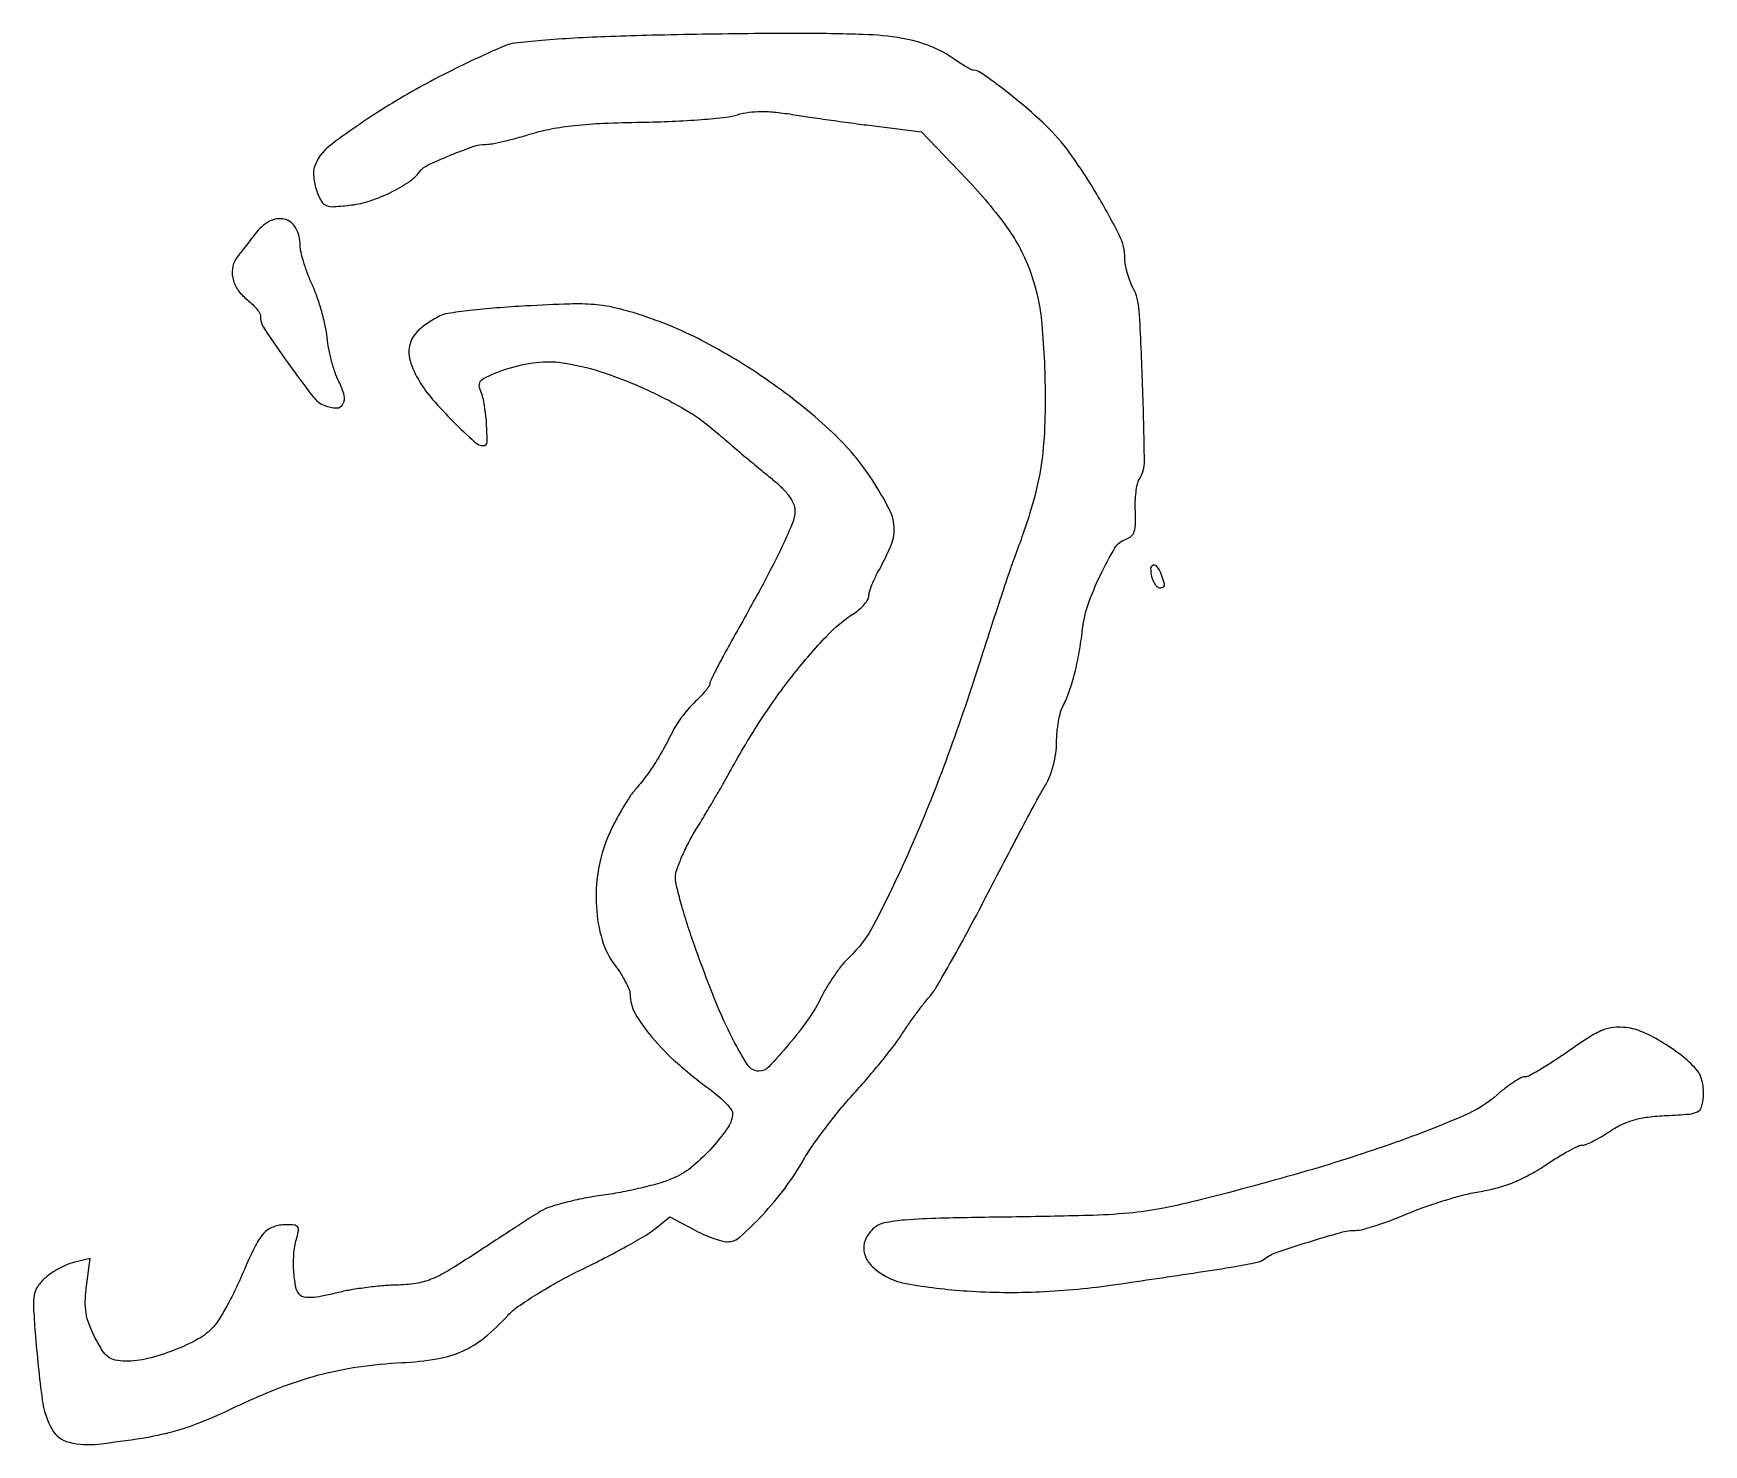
# Model space of a CAD drawing. Extents: x 1 to 295, y 0 to 248.
import ezdxf

# ---------------------------------------------------------------- set-up
doc = ezdxf.new("R2010")
doc.units = 0

msp = doc.modelspace()

# ---------------------------------------------------------------- linework, layer by layer
for points in [[(102.5, 247.93626, 0.005646), (96.189464, 247.642542, 0.007523), (90.465625, 247.224833, 0.005508), (85.699366, 246.75186, 0.073457), (84, 246.306017, 0.019064), (72.284241, 240.771151, 0.022267), (61.632731, 234.615823, 0.019882), (53.203768, 228.746169, 0.154458), (50.466916, 224.882082, 0.07786), (50.340372, 224.068809, 0.03007), (50.410345, 222.926275, 0.028882), (50.636867, 221.674605, 0.031644), (51.001526, 220.495988, 0.043979), (51.77701, 218.895608, 0.172349), (52.610479, 218.207255, 0.105493), (53.933601, 218.022448, 0.011614), (56.999326, 218.313514, 0.050669), (60.299316, 219.048471, 0.033684), (63.891351, 220.515484, 0.034002), (67.073193, 222.350209, 0.08353), (69.027732, 224.19938, -0.122355), (70.394889, 225.306929, -0.011592), (74.369035, 227.054069, -0.013694), (78.40691, 228.590672, -0.08165), (80.619728, 228.978038, 0.045223), (81.796371, 229.09698, 0.009241), (83.844116, 229.532605, 0.009663), (86.213016, 230.130971, 0.008939), (88.619728, 230.835087, -0.029787), (92.121595, 231.702975, -0.019562), (96.234021, 232.300408, -0.015296), (101.346072, 232.682263, -0.0071), (108, 232.880417, 0.006974), (113.418686, 233.040421, 0.008245), (118.535981, 233.347601, 0.007332), (122.837534, 233.7406, 0.050614), (124.909722, 234.175595, -0.043805), (126.860174, 234.612787, -0.032827), (129.057491, 234.760932, -0.026724), (131.670695, 234.625586, -0.013872), (134.909722, 234.192485, 0.003517), (137.996053, 233.714555, 0.001801), (141.873609, 233.156261, 0.001789), (145.871892, 232.60986, 0.002693), (149.362139, 232.164721), (157.224278, 231.205001), (165.210646, 222.852501, -0.034655), (172.359173, 214.256341, -0.071295), (176.407895, 206.518836, -0.062929), (178.403161, 197.339697, -0.02209), (179, 183.837339, -0.018497), (178.727324, 176.469056, -0.030482), (177.889166, 170.294726, -0.028279), (176.254023, 163.954806, -0.013476), (173.476719, 156, 0.009707), (172.695786, 153.816262, 0.001096), (171.032901, 148.829023, 0.001328), (169.08287, 142.8847, 0.001079), (167.02335, 136.503058, -0.01193), (161.107826, 119.448516, -0.015425), (154.831725, 104.118367, -0.014936), (148.89141, 91.798911, -0.08456), (144.508118, 86.007627, 0.03563), (143.365079, 84.769233, 0.016082), (142.041022, 82.998248, 0.015828), (140.757287, 81.031023, 0.020836), (139.720964, 79.155735, -0.037325), (137.319518, 75.12947, -0.021727), (133.887147, 70.668932, -0.014987), (130.374998, 66.738695, -0.205717), (128.65556, 66, -0.252929), (126.73484, 67.038015, -0.026417), (124.069149, 71.618618, -0.023673), (120.966823, 78.439075, -0.009616), (117.368472, 87.989734, -0.007805), (116.078731, 91.811422, -0.009369), (114.989489, 95.446531, -0.00825), (114.182542, 98.530832, -0.05992), (114, 100.048563, -0.082589), (114.227002, 101.413479, -0.018814), (115.071272, 103.608205, -0.018973), (116.250892, 106.095797, -0.017449), (117.646884, 108.558828, 0.003049), (119.220042, 111.157083, 0.002242), (120.933003, 114.055021, 0.002265), (122.528883, 116.811312, 0.005048), (123.712515, 118.926349, -0.019677), (129.009934, 127.774682, -0.021908), (134.812102, 135.85724, -0.023557), (140.517366, 142.447723, -0.057594), (145.438297, 146.551527, 0.03401), (146.418642, 147.293752, 0.038375), (147.2475, 148.134869, 0.041791), (147.826063, 148.949045, 0.13437), (148, 149.584594, -0.077342), (148.113183, 150.311921, -0.017053), (148.539016, 151.504884, -0.017346), (149.132534, 152.864322, -0.015919), (149.834948, 154.219584, 0.032562), (151.954047, 158.664156, 0.114673), (152.428682, 161.774058, 0.101879), (151.507818, 164.977002, 0.022798), (148.625905, 169.911447, 0.061521), (141.615277, 178.28428, 0.033285), (131.186296, 186.791965, 0.032623), (119.258515, 194.146347, 0.044288), (107.606182, 199.056104, 0.019931), (103.273108, 200.257204, 0.038904), (99.731975, 200.802463, 0.026968), (95.394987, 200.893927, 0.005367), (87.646393, 200.556089, 0.006633), (82.493209, 200.207338, 0.008814), (77.819239, 199.745608, 0.006596), (73.938697, 199.241091, 0.083535), (72.540211, 198.794409, 0.054961), (68.986609, 196.43736, 0.14464), (67.307839, 193.919413, 0.151266), (67.306371, 190.970137, 0.062025), (68.969522, 187.282095, 0.042391), (71.277325, 184.131946, 0.017089), (74.919523, 180.231547, 0.010558), (78.704965, 176.602365, 0.187971), (80.250634, 176, 0.412518), (80.860171, 176.606017, 0.017981), (80.760442, 179.910952, 0.026136), (80.343792, 183.413966, 0.055453), (79.586129, 186.034639, -0.386395), (80.213009, 187.777822, -0.046232), (84.332363, 189.49878, -0.044529), (89.511207, 190.626109, -0.067954), (94.103547, 190.578515, -0.042453), (100.85762, 188.990549, -0.026473), (108.447282, 186.05808, -0.026573), (115.608753, 182.377179, -0.046418), (121.031906, 178.5, 0.001988), (123.543275, 176.343719, 0.001507), (126.314843, 173.997476, 0.001523), (128.929578, 171.811056, 0.003549), (130.904331, 170.193535, -0.024046), (132.659142, 168.631752, -0.041003), (133.942905, 167.14869, -0.050922), (134.74103, 165.7858, -0.107414), (135, 164.594238, -0.100578), (134.521399, 162.239059, -0.012835), (132.371779, 157.509968, -0.011334), (128.999718, 150.952484, -0.003948), (123.856557, 141.660467, 0.004291), (122.378783, 138.986279, 0.006346), (121.132864, 136.613802, 0.003144), (120.117201, 134.587255, 0.11508), (120, 134.084781, -0.155122), (119.86934, 133.673764, -0.016672), (119.258041, 132.867839, -0.019236), (118.441546, 131.938275, -0.014353), (117.474183, 130.975746, 0.023287), (116.412714, 129.881165, 0.016052), (115.311323, 128.550416, 0.016218), (114.332573, 127.19908, 0.031566), (113.658148, 126.051432, -0.008714), (111.876115, 122.674869, -0.016478), (110.304382, 120.028835, -0.01886), (108.719331, 117.744769, -0.01692), (106.910695, 115.5, 0.033336), (105.757163, 113.968042, 0.014159), (104.412288, 111.77667, 0.013936), (103.103965, 109.348763, 0.01775), (102.041525, 107.0376, 0.05973), (100.38421, 101.187779, 0.053962), (100.076431, 94.903535, 0.056901), (101.092554, 89.073656, 0.091595), (103.364945, 84.588179, -0.020492), (104.373595, 83.146943, -0.022611), (105.225953, 81.67346, -0.022747), (105.834281, 80.359994, -0.097367), (106, 79.517062, 0.131069), (106.89654, 76.155701, 0.044993), (109.811743, 71.995585, 0.037099), (114.315376, 67.400249, 0.022567), (120.25, 62.638481, -0.020921), (121.685886, 61.494116, -0.026956), (122.898438, 60.321568, -0.02669), (123.778491, 59.265858, -0.161773), (124, 58.599147, -0.150475), (123.241352, 56.135387, -0.033514), (120.493103, 52.62645, -0.035486), (117.0743, 49.321745, -0.067135), (113.83986, 47.278476, -0.03444), (111.611614, 46.438491, -0.012593), (108.359784, 45.550899, -0.012416), (104.744434, 44.755923, -0.014533), (101.278552, 44.187531, 0.014587), (97.92726, 43.637562, 0.015147), (94.655955, 42.898755, 0.015002), (91.871397, 42.09077, 0.061391), (90.278552, 41.350518, 0.003537), (88.700585, 40.350752, 0.000661), (85.823261, 38.493699, 0.000708), (82.46626, 36.314011, 0.000647), (79.013402, 34.058757, -0.008449), (74.003193, 30.896723, -0.040856), (70.995976, 29.390201, -0.059128), (68.327971, 28.667185, -0.031259), (64.906123, 28.37899, 0.017231), (62.380024, 28.23742, 0.010642), (59.423283, 27.905697, 0.010669), (56.512201, 27.452781, 0.018804), (54.134005, 26.937707, -0.014827), (51.777733, 26.407728, -0.035551), (50.001254, 26.192587, -0.049171), (48.717021, 26.25533, -0.160948), (47.967455, 26.632545, -0.15223), (47.203939, 28.087533, -0.031715), (46.861222, 30.985694, -0.033893), (46.903787, 34.147347, -0.0569), (47.417565, 36.75, 0.035962), (47.716404, 37.988934, 0.221424), (47.545285, 38.604784, 0.191766), (46.940958, 38.923274, 0.02653), (45.495959, 39, 0.089371), (43.227336, 38.591235, 0.125581), (41.544527, 37.424104, 0.066689), (39.956901, 35.008102, 0.011461), (37.688693, 30, -0.013277), (36.466874, 27.328129, -0.01257), (35.083636, 24.675, -0.01263), (33.741847, 22.390113, -0.042372), (32.704813, 21, -0.086022), (30.083953, 18.908465, -0.032732), (25.832146, 16.925049, -0.032902), (21.196884, 15.464433, -0.060326), (17.270324, 14.995054, -0.04915), (15.459647, 15.176274, -0.116512), (14.23597, 15.737405, -0.088659), (13.196501, 16.89424, -0.020856), (11.913885, 19.168799, -0.026885), (10.881342, 21.493502, -0.050425), (10.346311, 23.47703, -0.049244), (10.212287, 25.558717, -0.024447), (10.431805, 28.19745), (11.076487, 33.057301), (8.288243, 32.397412, 0.041959), (7.049954, 31.992187, 0.023818), (5.627472, 31.308979, 0.023644), (4.250297, 30.478462, 0.035727), (3.145704, 29.618761, 0.056864), (1.842285, 28.145775, 0.108055), (1.235271, 26.691927, 0.057632), (1.096126, 24.557826, 0.007501), (1.392942, 20, 0.012238), (2.632258, 8.184635, 0.097089), (4.365995, 2.997322, 0.207453), (7.370648, 0.734115, 0.088425), (12.5, 0.425606, 0.009844), (20.228337, 1.483222, 0.026689), (25.637287, 2.630765, 0.030189), (30.505502, 4.259083, 0.015942), (36.337384, 6.828712, -0.018124), (44.207613, 10.255554, -0.02825), (51.230737, 12.566847, -0.029711), (58.201086, 13.994648, -0.02322), (65.89267, 14.736933, 0.028485), (72.029347, 15.394402, 0.063936), (76.508457, 16.737772, 0.067274), (80.362971, 19.119199, 0.034517), (84.5, 23.02594, -0.053878), (86.292114, 24.59183, -0.013328), (89.552835, 26.746031, -0.01346), (93.445879, 29.028364, -0.01301), (97.5, 31.125183, 0.006408), (101.529588, 33.142342, 0.007109), (105.368081, 35.195426, 0.006642), (108.591396, 37.035205, 0.036259), (110.242402, 38.175468), (112.984805, 40.379157), (117.086903, 38.189578, 0.017148), (118.795679, 37.351453, 0.017777), (120.537701, 36.643189, 0.017781), (122.083964, 36.139249, 0.069987), (123.073906, 36, 0.183952), (125.378396, 36.877525, 0.023111), (129.26478, 40.675448, 0.02696), (133.253844, 45.442412, 0.031207), (136.5, 50.391821, -0.022792), (138.060794, 52.861136, -0.009957), (140.341967, 55.995356, -0.009829), (142.900543, 59.233285, -0.012942), (145.366272, 62.077326, 0.007934), (147.801159, 64.829609, 0.006894), (150.266229, 67.788339, 0.00695), (152.423348, 70.52827, 0.020196), (153.809233, 72.5, -0.008722), (154.956422, 74.214429, -0.006574), (156.274391, 76.059375, -0.006651), (157.559438, 77.761213, -0.015233), (158.582932, 79, 0.047441), (159.828935, 80.722745, 0.004141), (162.528807, 85.404681, 0.005409), (165.648605, 91.061809, 0.004179), (168.930535, 97.292532, -0.001378), (172.194709, 103.574616, -0.001722), (175.261377, 109.388202, -0.001389), (177.865647, 114.251641, -0.013286), (179.036826, 116.292532, 0.044411), (179.817021, 117.87209, 0.028815), (180.443488, 119.811729, 0.028248), (180.857257, 121.870776, 0.035255), (180.996262, 123.815741, -0.023413), (181.082672, 125.626561, -0.02069), (181.338591, 127.498449, -0.021208), (181.710975, 129.166378, -0.057395), (182.156389, 130.292216, 0.040705), (183.221833, 132.743379, 0.019795), (184.195695, 136.017832, 0.018612), (184.992782, 139.716227, 0.018074), (185.5218, 143.5, -0.057897), (186.499624, 147.905098, -0.028176), (188.695725, 153.241065, -0.023363), (191.270836, 158.028569, -0.18281), (193.220681, 159.570041, 0.105561), (194.126616, 160.085951, 0.129216), (194.663631, 160.89538, 0.076503), (194.895965, 162.201388, 0.018768), (194.864919, 164.389816, -0.020704), (194.847129, 166.114301, -0.022004), (194.973898, 167.79941, -0.022265), (195.210346, 169.231688, -0.087426), (195.543276, 170.05913, 0.143678), (196.448296, 173.309653, 0.004936), (196.131902, 186.64086, 0.006033), (195.532828, 199.750128, 0.106183), (194.408314, 203.824294, -0.030698), (193.873209, 205.024145, -0.022135), (193.420584, 206.41859, -0.022476), (193.107657, 207.788006, -0.044314), (193.006161, 208.898566, 0.115844), (192.038413, 212.972416, 0.018449), (188.074329, 220.215173, 0.021542), (183.330288, 227.444266, 0.047258), (178.980072, 232.421527, 0.0136), (175.222861, 235.789886, 0.013615), (171.289477, 238.947666, 0.008621), (167.702655, 241.573787, 0.154907), (166.359961, 242, -0.122886), (166.022601, 242.084185, -0.009237), (165.190941, 242.546726, -0.012323), (164.211263, 243.148294, -0.009048), (163.15437, 243.861194, 0.057445), (158.768257, 246.238887, 0.054099), (153.867022, 247.615932, 0.033364), (146.998189, 248.298874, 0.007936), (135.5, 248.488897, 0.002695), (127.830304, 248.452564, 0.001654), (118.79375, 248.33114, 0.001658), (109.852214, 248.151733, 0.00296)], [(40.083463, 213.25, -0.002163), (39.219986, 212.10857, -0.002045), (38.330443, 210.953023, -0.00203), (37.534565, 209.936401, -0.007153), (37.010883, 209.292206, 0.119187), (36.151005, 207.555007, 0.105163), (36.125067, 205.530506, 0.095779), (36.947602, 203.516427, 0.081576), (38.5, 201.82134, -0.022379), (39.457137, 200.996543, -0.027828), (40.265625, 200.144437, -0.028122), (40.847743, 199.374337, -0.148844), (41, 198.874203, 0.147458), (41.699701, 196.553243, 0.008838), (45.888819, 190.472986, 0.009194), (50.281392, 184.565251, 0.137429), (52.323531, 183.045054, 0.084047), (54.364524, 182.633301, 0.274712), (55.52251, 183.273191, 0.201136), (55.731095, 184.834675, 0.051338), (54.796412, 187.267812, -0.034525), (54.136492, 188.827232, -0.017364), (53.51149, 190.87242, -0.017155), (53.009363, 193.04085, -0.024328), (52.724081, 195, 0.028833), (52.404948, 197.061283, 0.01554), (51.787956, 199.557321, 0.01543), (50.999012, 202.069747, 0.02338), (50.145481, 204.195136, -0.016858), (49.324232, 206.165464, -0.016447), (48.630235, 208.202817, -0.016587), (48.139811, 210.02983, -0.057332), (48, 211.245136, 0.123547), (47.249668, 214.235422, 0.210809), (45.255934, 215.7942, 0.191519), (42.595627, 215.44526, 0.105035)], [(197.710251, 153, 0.038887), (197.975456, 152.234516, 0.050447), (198.339118, 151.5875, 0.059916), (198.740524, 151.141258, 0.181596), (199.116631, 151, 0.092479), (199.708231, 151.110365, 0.278948), (199.94895, 151.4219, 0.108904), (199.884706, 152.042483, 0.011575), (199.393011, 153.418213, 0.062823), (198.712793, 154.687713, 0.30852), (197.989637, 154.955723, 0.341547), (197.539518, 154.386353, 0.06672)], [(271.072268, 69.547312, -0.008758), (268.516344, 67.805479, -0.012023), (266.154488, 66.335773, -0.008818), (264.149548, 65.201222, -0.124974), (263.357064, 65, 0.124149), (262.653764, 64.822638, 0.019406), (261.410935, 64.089632, 0.020575), (259.985673, 63.087475, 0.016642), (258.539883, 61.900874, -0.079631), (252.538791, 58.125051, -0.015349), (240.540514, 53.443951, -0.014638), (225.03262, 48.44185, -0.008985), (206.5, 43.416925, -0.01358), (199.495601, 41.853204, -0.02523), (193.734372, 41.029335, -0.016595), (186.523712, 40.607741, -0.003004), (173.108889, 40.350073, 0.002174), (160.532928, 40.12941, 0.014872), (154.344762, 39.809598, 0.028512), (150.713502, 39.303852, 0.13587), (148.858889, 38.372297, 0.087335), (147.52537, 36.657636, 0.127268), (147.084315, 34.804043, 0.126324), (147.5967, 32.959053, 0.085329), (148.997924, 31.269749, 0.133615), (154.516259, 28.655354, 0.02776), (165.263569, 27.345516, 0.027746), (178.121258, 27.213147, 0.02497), (191.380671, 28.478097, 0.000654), (205.913924, 30.620326, 0.00556), (212.425389, 31.662962, 0.008243), (216.226247, 32.379688, 0.112409), (217.5, 32.958846, -0.079745), (219.597562, 34.081623, -0.007171), (225.278443, 35.951443, -0.00776), (230.986095, 37.642956, -0.068254), (233.589462, 38, 0.067056), (234.843477, 38.168938, 0.011151), (237.180853, 38.866758, 0.012059), (239.908433, 39.821001, 0.010418), (242.72454, 40.950664, -0.015842), (245.812138, 42.150524, -0.01105), (249.363615, 43.315106, -0.01116), (252.822373, 44.281469, -0.022618), (255.588599, 44.856343, 0.027226), (258.553482, 45.501045, 0.028777), (261.375031, 46.455181, 0.028176), (264.120965, 47.74779, 0.024015), (266.859839, 49.405679, -0.010101), (268.997409, 50.782254, -0.013332), (271.002133, 51.944168, -0.010744), (272.705881, 52.824943, -0.114405), (273.460942, 53, 0.10023), (274.159814, 53.141518, 0.016644), (275.411996, 53.720153, 0.017685), (276.858013, 54.512977, 0.014837), (278.333516, 55.451583, -0.038413), (280.392582, 56.629004, -0.042885), (282.534439, 57.427724, -0.036922), (285.037666, 57.928402, -0.019025), (288.223063, 58.201583, 0.007321), (292.280945, 58.454093, 0.098173), (293.710518, 58.853599, 0.207158), (294.409931, 59.694095, 0.051039), (294.745103, 61.5, 0.039997), (294.747077, 62.758683, 0.035086), (294.552458, 64.059375, 0.036727), (294.205831, 65.212145, 0.082008), (293.745103, 66, 0.051498), (291.17922, 68.51349, 0.031309), (287.694562, 70.94681, 0.031389), (284.082923, 72.846505, 0.075575), (281.179582, 73.651914, 0.0548), (278.964266, 73.674618, 0.071751), (277.001267, 73.189037, 0.046565), (274.688131, 71.988264, 0.010957)]]:
    msp.add_lwpolyline(points, format="xyb", close=True)

doc.saveas('drawing.dxf')
